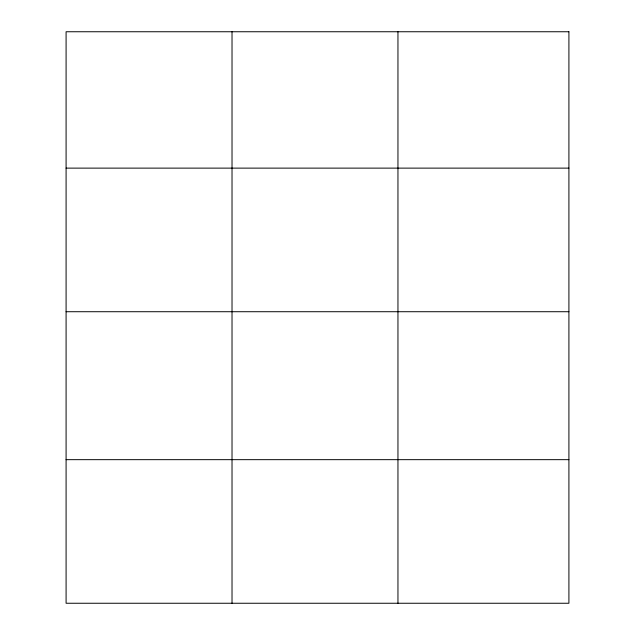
<?xml version="1.0" encoding="UTF-8"?>
<svg xmlns="http://www.w3.org/2000/svg" width="635" height="635" viewBox="0 0 635 635"><rect width="100%" height="100%" fill="white"/><g stroke="black" fill="none" stroke-linecap="round" stroke-linejoin="round"><path stroke-width="0.95" d="M66.088 168.124L568.912 168.124M66.088 311.721L568.912 311.721M66.088 459.661L568.912 459.661M397.954 31.75L397.954 603.25M232.021 31.75L232.021 603.25M568.912 31.75L66.088 31.75L66.088 603.25L568.912 603.25L568.912 31.75"/></g></svg>
